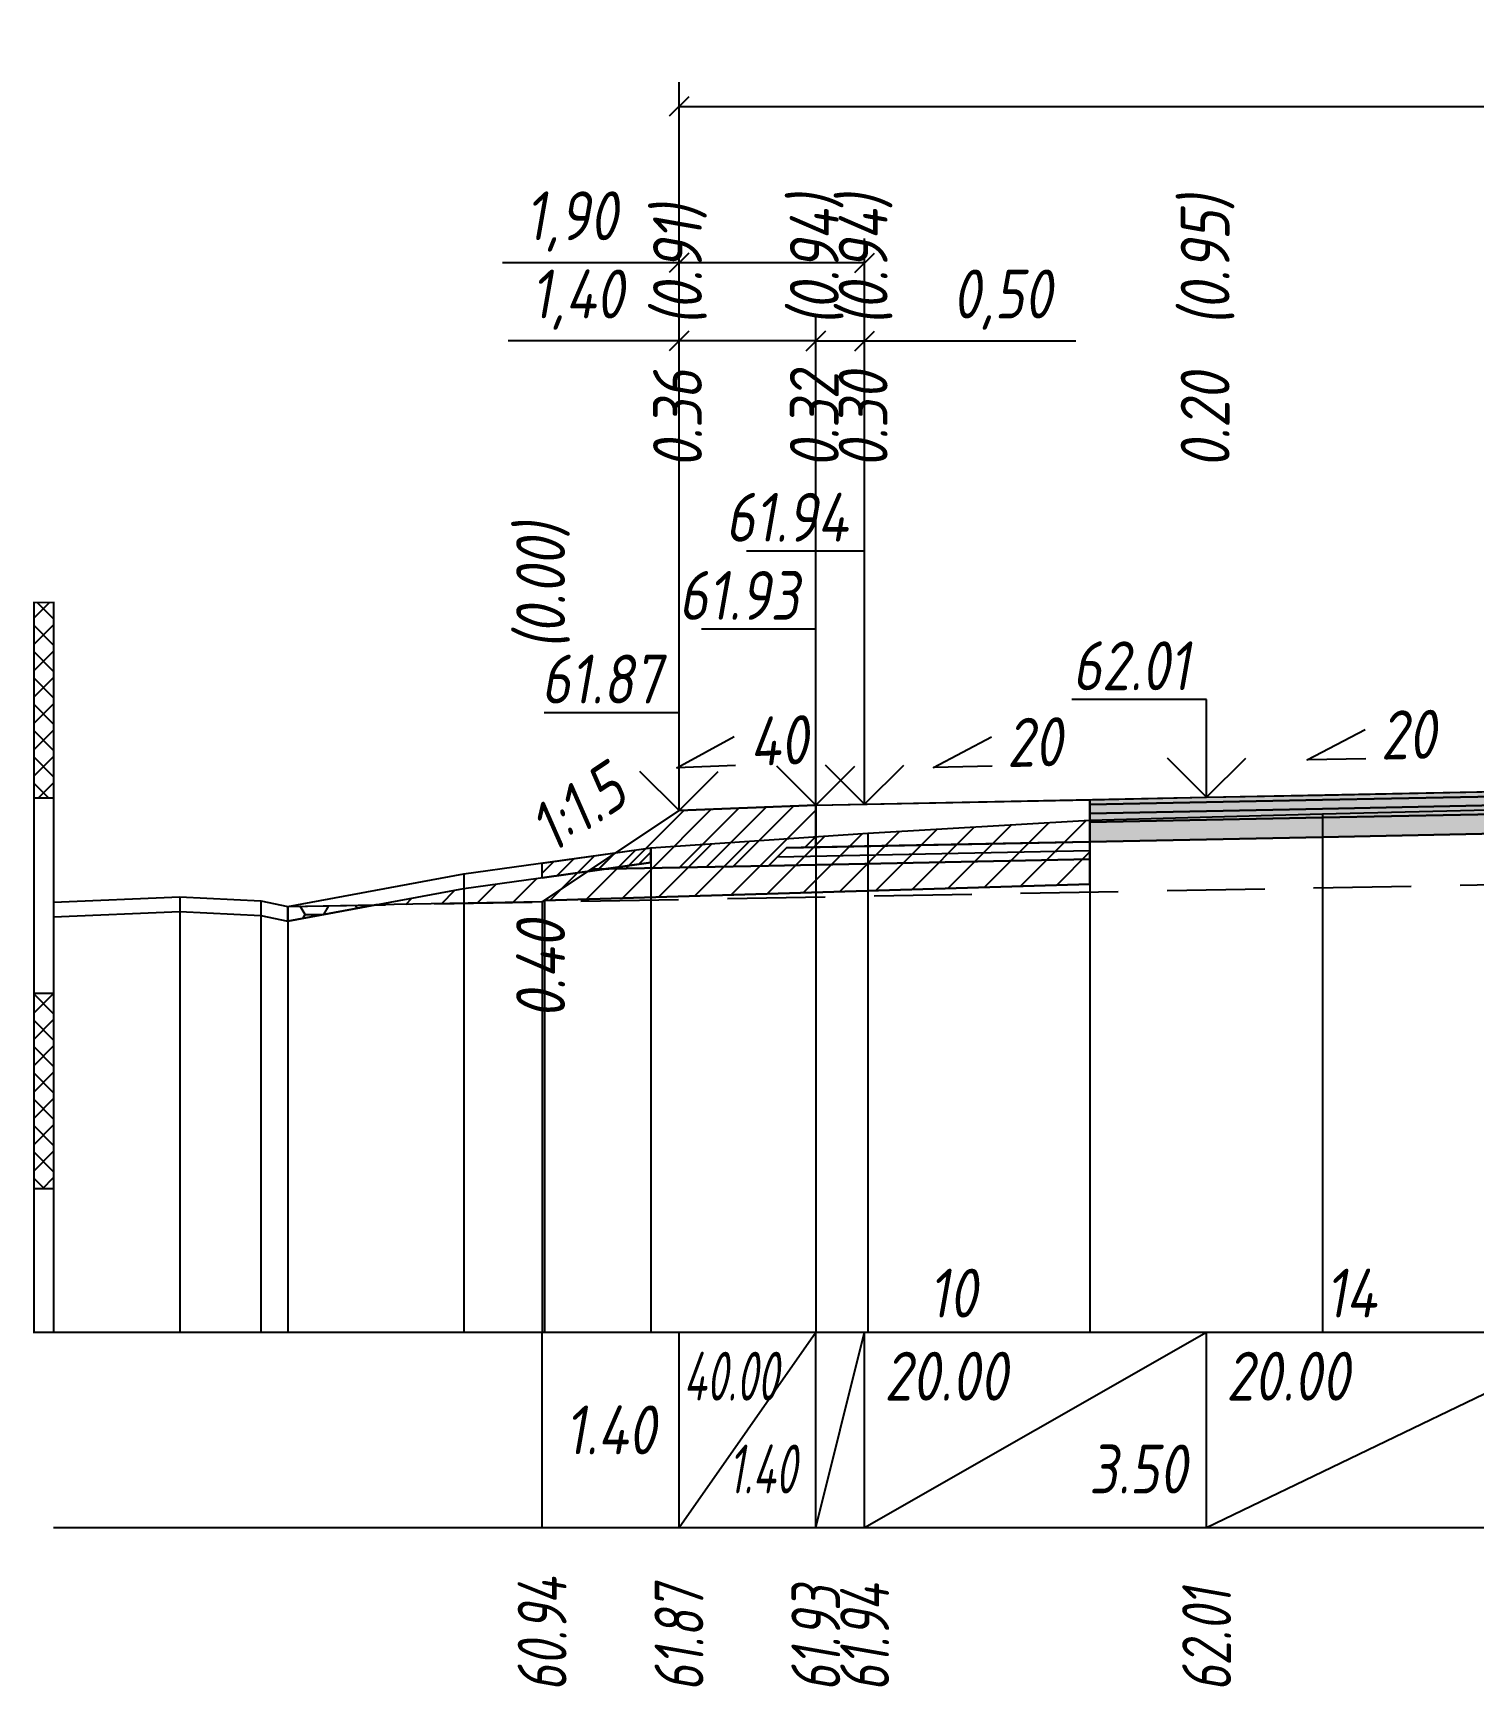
# Model space of a CAD drawing. Extents: x -717 to 1451, y -133302 to 233.
# Drawn here: x 78.9 to 152.7, y -49098.2 to -49013.5 of the extents above; entities that cross this region are included whole.
import ezdxf
from ezdxf.enums import TextEntityAlignment as Align

# ---------------------------------------------------------------- set-up
doc = ezdxf.new("R2010")
doc.units = 0
doc.linetypes.add('штриховая', pattern=[0.75, 0.5, -0.25])
for name, color, linetype in [('Интерполированный поперечник', 2, 'Continuous'), ('Код_514', 1, 'Continuous'), ('Контур_0', 7, 'Continuous'), ('Контур_2521', 7, 'Continuous'), ('Контур_2564', 7, 'Continuous'), ('Контур_2660', 7, 'Continuous'), ('Контур_2665', 7, 'Continuous'), ('Контур_400', 7, 'Continuous'), ('Контур_508', 7, 'Continuous'), ('Контур_512', 7, 'Continuous'), ('Контур_513', 7, 'Continuous'), ('Контур_818', 7, 'Continuous'), ('Красный поперечник', 1, 'Continuous'), ('Линейка абсолютных высот', 7, 'Continuous'), ('Объём_2501', 7, 'Continuous'), ('Объём_2564', 7, 'Continuous'), ('Объём_2650', 7, 'Continuous'), ('Объём_2660', 7, 'Continuous'), ('Объём_2661', 7, 'Continuous'), ('Объём_2665', 7, 'Continuous'), ('Объём_2666', 7, 'Continuous'), ('Объём_2667', 7, 'Continuous'), ('Объём_2668', 7, 'Continuous'), ('Объём_2669', 7, 'Continuous'), ('Объём_2675', 7, 'Continuous'), ('Объём_2753', 7, 'Continuous'), ('Откосы', 7, 'Continuous'), ('Отметки покрытия', 7, 'Continuous'), ('Рабочие отметки', 7, 'Continuous'), ('Рабочие отметки доп.', 7, 'Continuous'), ('Слои выравнивания', 7, 'Continuous'), ('Таблица', 7, 'Continuous'), ('Уклоны проезжей части', 7, 'Continuous'), ('Черный поперечник', 3, 'Continuous')]:
    doc.layers.add(name, color=color, linetype=linetype)
for name, color, linetype, true_color in [('Контур_2540', 2, 'Continuous', 0xffff00), ('Контур_2560', 2, 'Continuous', 0xffff00), ('Контур_2561', 7, 'Continuous', 0xff8040), ('Контур_2562', 3, 'Continuous', 0x00ff00), ('Контур_2563', 7, 'Continuous', 0xff8000), ('Контур_2570', 7, 'Continuous', 0x80ff00), ('Контур_2725', 7, 'Continuous', 0x323232), ('Контур_2736', 4, 'Continuous', 0x00ffff), ('Контур_2737', 4, 'Continuous', 0x00ffff), ('Контур_2738', 4, 'Continuous', 0x00ffff), ('Контур_2739', 4, 'Continuous', 0x00ffff), ('Контур_2741', 4, 'Continuous', 0x00ffff), ('Контур_2742', 4, 'Continuous', 0x00ffff), ('Контур_2743', 4, 'Continuous', 0x00ffff), ('Контур_2744', 7, 'Continuous', 0xa4ffff), ('Контур_2745', 7, 'Continuous', 0xa4ffff), ('Контур_2747', 4, 'Continuous', 0x00ffff), ('Контур_2748', 4, 'Continuous', 0x00ffff), ('Контур_2749', 4, 'Continuous', 0x00ffff), ('Контур_2750', 4, 'Continuous', 0x00ffff), ('Контур_2751', 4, 'Continuous', 0x00ffff), ('Контур_2752', 4, 'Continuous', 0x00ffff), ('Контур_2760', 7, 'Continuous', 0x323232), ('Контур_2761', 7, 'Continuous', 0x323232), ('Контур_2762', 7, 'Continuous', 0x323232), ('Контур_2763', 7, 'Continuous', 0x323232), ('Контур_402', 7, 'Continuous', 0xff6464), ('Контур_703', 4, 'Continuous', 0x00ffff), ('Контур_705', 4, 'Continuous', 0x00ffff), ('Контур_707', 4, 'Continuous', 0x00ffff), ('Контур_720', 131, 'Continuous', 0xaaffff), ('Объём_2500', 7, 'Continuous', 0xc0c0c0), ('Объём_2520', 7, 'Continuous', 0x80ffff), ('Объём_2540', 2, 'Continuous', 0xffff00), ('Объём_2560', 2, 'Continuous', 0xffff00), ('Объём_2561', 7, 'Continuous', 0xff8040), ('Объём_2562', 3, 'Continuous', 0x00ff00), ('Объём_2563', 7, 'Continuous', 0xff8000), ('Объём_2570', 7, 'Continuous', 0x80ff00), ('Объём_2600', 7, 'Continuous', 0x808000), ('Объём_2746', 2, 'Continuous', 0xffff00)]:
    doc.layers.add(name, color=color, linetype=linetype, true_color=true_color)
doc.styles.get("Standard").update_dxf_attribs({"font": 'txt', "height": 2.5})
doc.styles.add('М', font='romand.shx', dxfattribs={"width": 0.8, "oblique": 10, "height": 2.5})
doc.dimstyles.new('ISO-25', dxfattribs={"dimtxt": 2.5, "dimasz": 2.5, "dimexe": 1.25, "dimexo": 0.625, "dimtad": 1, "dimtxsty": 'Standard', "dimcen": 2.5, "dimadec": 0, "dimazin": 0, "dimtfac": 1, "dimtmove": 0, "dimatfit": 3, "dimfxl": 1, "dimarcsym": 0})
pattern_1 = [(45.0000013, (0, 0), (-0.67351924, 0.673519211), []), (135.0000003, (0, 0), (-0.673519222, -0.67351923), [])]

# ---------------------------------------------------------------- blocks, each defined once
blk = doc.blocks.new('_Oblique')
at = {"color": 0, "linetype": 'ByBlock', "lineweight": -2}
blk.add_line((-0.5, -0.5), (0.5, 0.5), dxfattribs=at)
blk = doc.blocks.new('*D1163')
at = {"color": 0, "lineweight": -2, "transparency": 16777216}
for p, q in [((112.005, -49052.749), (112.005, -49028.029)), ((119.005, -49052.469), (119.005, -49028.029)), ((112.005, -49029.279), (103.268, -49029.279)), ((119.005, -49029.279), (112.005, -49029.279))]:
    blk.add_line(p, q, dxfattribs=at)
at = {"layer": 'Defpoints', "color": 0, "transparency": 16777216}
for p in [(119.005, -49029.279), (112.005, -49053.374), (119.005, -49053.094)]:
    blk.add_point(p, dxfattribs=at)
at = {"color": 0, "lineweight": -2, "transparency": 16777216, "rotation": 180}
blk.add_blockref('_Oblique', (112.005, -49029.279), dxfattribs=at)
at = {"color": 0, "lineweight": -2, "transparency": 16777216}
blk.add_blockref('_Oblique', (119.005, -49029.279), dxfattribs=at)
at = {"color": 0, "transparency": 16777216, "insert": (106.808, -49027.166), "char_height": 2.5, "width": 8.75, "attachment_point": 5, "style": 'М'}
blk.add_mtext('1,40', dxfattribs=at)
blk = doc.blocks.new('*D1165')
at = {"color": 0, "lineweight": -2, "transparency": 16777216}
for p, q in [((119.005, -49052.469), (119.005, -49028.029)), ((121.505, -49052.419), (121.505, -49028.029)), ((119.005, -49029.279), (121.505, -49029.279)), ((121.505, -49029.279), (132.314, -49029.279))]:
    blk.add_line(p, q, dxfattribs=at)
at = {"layer": 'Defpoints', "color": 0, "transparency": 16777216}
for p in [(121.505, -49029.279), (119.005, -49053.094), (121.505, -49053.044)]:
    blk.add_point(p, dxfattribs=at)
at = {"color": 0, "lineweight": -2, "transparency": 16777216, "rotation": 180}
blk.add_blockref('_Oblique', (119.005, -49029.279), dxfattribs=at)
at = {"color": 0, "lineweight": -2, "transparency": 16777216}
blk.add_blockref('_Oblique', (121.505, -49029.279), dxfattribs=at)
at = {"color": 0, "transparency": 16777216, "insert": (128.553, -49027.166), "char_height": 2.5, "width": 9.16667, "attachment_point": 5, "style": 'М'}
blk.add_mtext('0,50', dxfattribs=at)
blk = doc.blocks.new('*D1168')
at = {"color": 0, "lineweight": -2, "transparency": 16777216}
for p, q in [((112.005, -49052.749), (112.005, -49024.029)), ((121.505, -49052.419), (121.505, -49024.029)), ((112.005, -49025.279), (102.965, -49025.279)), ((121.505, -49025.279), (112.005, -49025.279))]:
    blk.add_line(p, q, dxfattribs=at)
at = {"layer": 'Defpoints', "color": 0, "transparency": 16777216}
for p in [(121.505, -49025.279), (112.005, -49053.374), (121.505, -49053.044)]:
    blk.add_point(p, dxfattribs=at)
at = {"color": 0, "lineweight": -2, "transparency": 16777216, "rotation": 180}
blk.add_blockref('_Oblique', (112.005, -49025.279), dxfattribs=at)
at = {"color": 0, "lineweight": -2, "transparency": 16777216}
blk.add_blockref('_Oblique', (121.505, -49025.279), dxfattribs=at)
at = {"color": 0, "transparency": 16777216, "insert": (106.505, -49023.166), "char_height": 2.5, "width": 8.75, "attachment_point": 5, "style": 'М'}
blk.add_mtext('1,90', dxfattribs=at)
blk = doc.blocks.new('*D1169')
at = {"color": 0, "lineweight": -2, "transparency": 16777216}
for p, q in [((112.005, -49052.749), (112.005, -49016.029)), ((207.505, -49052.749), (207.505, -49016.029)), ((112.005, -49017.279), (207.505, -49017.279))]:
    blk.add_line(p, q, dxfattribs=at)
at = {"layer": 'Defpoints', "color": 0, "transparency": 16777216}
for p in [(207.505, -49017.279), (112.005, -49053.374), (207.505, -49053.374)]:
    blk.add_point(p, dxfattribs=at)
at = {"color": 0, "lineweight": -2, "transparency": 16777216, "rotation": 180}
blk.add_blockref('_Oblique', (112.005, -49017.279), dxfattribs=at)
at = {"color": 0, "lineweight": -2, "transparency": 16777216}
blk.add_blockref('_Oblique', (207.505, -49017.279), dxfattribs=at)
at = {"color": 0, "transparency": 16777216, "insert": (159.755, -49015.166), "char_height": 2.5, "width": 10.41667, "attachment_point": 5, "style": 'М'}
blk.add_mtext('19,10', dxfattribs=at)

msp = doc.modelspace()

# ---------------------------------------------------------------- hatches: boundary and pattern name
at = {"layer": 'Линейка абсолютных высот'}
h = msp.add_hatch(dxfattribs=at)
h.set_pattern_fill('ANSI37', scale=0.3, style=0)
h.set_pattern_definition(pattern_1)
h.paths.add_polyline_path([(80, -49052.661), (80, -49042.661), (79, -49042.661), (79, -49052.661)])
h = msp.add_hatch(dxfattribs=at)
h.set_pattern_fill('ANSI37', scale=0.3, style=0)
h.set_pattern_definition(pattern_1)
h.paths.add_polyline_path([(80, -49072.661), (80, -49062.661), (79, -49062.661), (79, -49072.661)])
at = {"layer": 'Объём_2563'}
h = msp.add_hatch(dxfattribs=at)
h.set_pattern_fill('ANSI31', color=256, scale=0.3)
h.paths.add_polyline_path([(112.005, -49053.311), (119.005, -49053.031), (119.005, -49055.181), (117.505, -49055.211), (116.586, -49056.13), (107.505, -49056.311)])
at = {"layer": 'Объём_2570'}
h = msp.add_hatch(dxfattribs=at)
h.set_pattern_fill('ANSI31', color=256, scale=0.2)
h.paths.add_polyline_path([(105, -49056.746), (105, -49055.996), (110.569, -49055.223), (110.569, -49055.973)])
at = {"layer": 'Объём_2600'}
h = msp.add_hatch(dxfattribs=at)
h.set_pattern_fill('ANSI31', color=6, scale=0.4)
h.paths.add_polyline_path([(121.666, -49054.465), (133.036, -49053.794), (133.036, -49057.068), (105.113, -49057.906), (105, -49057.981), (96.485, -49058.136), (100.996, -49057.302), (110.569, -49055.973), (110.569, -49055.223)])
h = msp.add_hatch(dxfattribs=at)
h.set_pattern_fill('HONEY', color=5, scale=0.3)
h.paths.add_polyline_path([(91.988, -49058.969), (91.988, -49058.219), (96.485, -49058.136)])
at = {"layer": 'Слои выравнивания'}
for color, points in [(2, [(133.036, -49052.751), (139.005, -49052.631), (144.931, -49052.513), (155.527, -49052.301), (159.755, -49052.216), (159.755, -49052.466), (155.527, -49052.551), (144.931, -49052.763), (139.005, -49052.881), (133.036, -49053.001)]), (3, [(133.036, -49053.001), (139.005, -49052.881), (144.931, -49052.763), (155.527, -49052.551), (159.755, -49052.466), (159.755, -49052.916), (155.527, -49053.001), (144.931, -49053.213), (139.005, -49053.331), (133.036, -49053.451)]), (4, [(133.036, -49053.451), (139.005, -49053.331), (144.931, -49053.213), (155.527, -49053.001), (159.755, -49052.916), (159.755, -49053.366), (155.527, -49053.451), (144.931, -49053.663), (139.005, -49053.781), (133.036, -49053.901)]), (5, [(133.036, -49053.901), (139.005, -49053.781), (144.931, -49053.663), (155.527, -49053.451), (159.755, -49053.366), (159.755, -49054.366), (155.527, -49054.451), (144.931, -49054.663), (139.005, -49054.781), (133.036, -49054.901)])]:
    msp.add_hatch(color=color, dxfattribs=at).paths.add_polyline_path(points)

# ---------------------------------------------------------------- linework, layer by layer
at = {"layer": 'Интерполированный поперечник', "linetype": 'штриховая', "ltscale": 10, "flags": 128}
msp.add_lwpolyline([(91.988, -49058.219), (209.15, -49056.08)], dxfattribs=at)
at = {"layer": 'Код_514'}
for p, q in [((105, -49090), (105, -49080)), ((112.005, -49090), (112.005, -49080)), ((112.005, -49090), (119.005, -49080)), ((119.005, -49090), (119.005, -49080)), ((119.005, -49090), (121.505, -49080)), ((121.505, -49090), (121.505, -49080)), ((121.505, -49090), (139.005, -49080)), ((139.005, -49090), (139.005, -49080)), ((139.005, -49090), (159.755, -49080))]:
    msp.add_line(p, q, dxfattribs=at)
at = {"layer": 'Контур_0', "flags": 128}
for points in [[(112.005, -49053.311), (105, -49057.981), (105, -49057.981), (105, -49057.981), (105, -49057.981), (105, -49057.981), (105, -49057.981), (105, -49057.981), (105, -49057.981), (105, -49057.981), (105, -49057.981), (105, -49057.981), (105, -49057.981), (105, -49057.981), (105, -49057.981), (105, -49057.981)], [(112.005, -49053.311), (105, -49057.981), (105, -49057.981), (105, -49057.981), (105, -49057.981), (105, -49057.981), (105, -49057.981), (105, -49057.981), (105, -49057.981), (105, -49057.981), (105, -49057.981), (105, -49057.981), (105, -49057.981), (105, -49057.981), (105, -49057.981), (105, -49057.981), (105, -49057.981), (105, -49057.981), (105, -49057.981), (105, -49057.981), (105, -49057.981), (105, -49057.981), (105, -49057.981), (105, -49057.981), (105, -49057.981), (105, -49057.981), (105, -49057.981), (105, -49057.981), (105, -49057.981), (105, -49057.981)], [(121.505, -49055.131), (119.005, -49055.181), (119.005, -49053.031), (133.036, -49052.751), (133.036, -49054.901), (121.505, -49055.131), (121.505, -49055.131)], [(117.505, -49055.211), (133.036, -49054.901), (133.036, -49055.801), (116.586, -49056.13), (117.505, -49055.211), (117.505, -49055.211)], [(107.505, -49056.311), (116.586, -49056.13), (117.505, -49055.211), (119.005, -49055.181)]]:
    msp.add_lwpolyline(points, dxfattribs=at)
at = {"layer": 'Контур_2521', "color": 250, "flags": 128}
msp.add_lwpolyline([(117.046, -49055.67), (133.036, -49055.351)], dxfattribs=at)
at = {"layer": 'Контур_2540', "flags": 128}
msp.add_lwpolyline([(116.586, -49056.13), (133.036, -49055.801), (133.036, -49057.068), (105.113, -49057.906), (107.505, -49056.311), (116.586, -49056.13), (116.586, -49056.13)], dxfattribs=at)
at = {"layer": 'Контур_2560', "flags": 128}
msp.add_lwpolyline([(112.005, -49053.311), (112.005, -49053.311), (112.005, -49053.311), (119.005, -49053.031)], dxfattribs=at)
at = {"layer": 'Контур_2561', "flags": 128}
msp.add_lwpolyline([(119.005, -49053.031), (119.005, -49053.031), (112.005, -49053.311), (112.005, -49053.311), (119.005, -49053.031)], dxfattribs=at)
at = {"layer": 'Контур_2562', "flags": 128}
msp.add_lwpolyline([(112.005, -49053.311), (112.005, -49053.311), (112.005, -49053.311), (112.005, -49053.311), (112.005, -49053.311)], dxfattribs=at)
at = {"layer": 'Контур_2563', "flags": 128}
msp.add_lwpolyline([(112.005, -49053.311), (119.005, -49053.031), (119.005, -49055.181), (117.505, -49055.211), (116.586, -49056.13), (107.505, -49056.311), (112.005, -49053.311), (112.005, -49053.311)], dxfattribs=at)
at = {"layer": 'Контур_2564', "flags": 128}
msp.add_lwpolyline([(112.005, -49053.311), (119.005, -49053.031)], dxfattribs=at)
at = {"layer": 'Контур_2570', "flags": 128}
msp.add_lwpolyline([(80, -49058.753), (86.466, -49058.468), (90.603, -49058.686), (91.988, -49058.969), (91.988, -49058.969), (100.996, -49057.302), (110.569, -49055.973), (110.569, -49055.223), (121.666, -49054.465), (133.036, -49053.794), (144.931, -49053.474), (155.527, -49053.218), (159.755, -49053.272), (166.537, -49053.36), (178.55, -49053.57), (190.906, -49054.468), (202.044, -49055.324), (202.044, -49056.074), (208.725, -49056.786), (209.15, -49056.83), (209.15, -49056.83), (248.909, -49054.319), (250.24, -49054.239), (252.12, -49054.222)], dxfattribs=at)
at = {"layer": 'Контур_2660', "flags": 128}
msp.add_lwpolyline([(105.113, -49057.906), (133.036, -49057.068)], dxfattribs=at)
at = {"layer": 'Контур_2665', "flags": 128}
msp.add_lwpolyline([(112.005, -49053.311), (112.005, -49053.311)], dxfattribs=at)
at = {"layer": 'Контур_2725', "flags": 128}
msp.add_lwpolyline([(133.036, -49054.901), (139.005, -49054.781), (144.931, -49054.663), (155.527, -49054.451), (159.755, -49054.366), (166.537, -49054.502), (178.55, -49054.742)], dxfattribs=at)
at = {"layer": 'Контур_2736', "flags": 128}
msp.add_lwpolyline([(112.005, -49053.311), (105, -49057.981)], dxfattribs=at)
at = {"layer": 'Контур_2737', "flags": 128}
msp.add_lwpolyline([(105, -49057.981), (105, -49057.981)], dxfattribs=at)
at = {"layer": 'Контур_2738', "flags": 128}
msp.add_lwpolyline([(105, -49057.981), (105, -49057.981)], dxfattribs=at)
at = {"layer": 'Контур_2739', "flags": 128}
msp.add_lwpolyline([(105, -49057.981), (105, -49057.981)], dxfattribs=at)
at = {"layer": 'Контур_2741', "flags": 128}
msp.add_lwpolyline([(105, -49057.981), (105, -49057.981)], dxfattribs=at)
at = {"layer": 'Контур_2742', "flags": 128}
msp.add_lwpolyline([(105, -49057.981), (105, -49057.981)], dxfattribs=at)
at = {"layer": 'Контур_2743', "flags": 128}
msp.add_lwpolyline([(105, -49057.981), (105, -49057.981)], dxfattribs=at)
at = {"layer": 'Контур_2744', "flags": 128}
msp.add_lwpolyline([(105, -49057.981), (105, -49057.981)], dxfattribs=at)
msp.add_lwpolyline([(105, -49057.981), (105, -49057.981)], dxfattribs=at)
msp.add_lwpolyline([(105, -49057.981), (105, -49057.981)], dxfattribs=at)
msp.add_lwpolyline([(105, -49057.981), (105, -49057.981)], dxfattribs=at)
msp.add_lwpolyline([(105, -49057.981), (105, -49057.981)], dxfattribs=at)
msp.add_lwpolyline([(105, -49057.981), (105, -49057.981)], dxfattribs=at)
at = {"layer": 'Контур_2745', "flags": 128}
msp.add_lwpolyline([(105, -49057.981), (105, -49057.981)], dxfattribs=at)
msp.add_lwpolyline([(105, -49057.981), (105, -49057.981)], dxfattribs=at)
msp.add_lwpolyline([(105, -49057.981), (105, -49057.981)], dxfattribs=at)
msp.add_lwpolyline([(105, -49057.981), (105, -49057.981)], dxfattribs=at)
msp.add_lwpolyline([(105, -49057.981), (105, -49057.981)], dxfattribs=at)
msp.add_lwpolyline([(105, -49057.981), (105, -49057.981)], dxfattribs=at)
at = {"layer": 'Контур_2747', "flags": 128}
msp.add_lwpolyline([(105, -49057.981), (105, -49057.981)], dxfattribs=at)
at = {"layer": 'Контур_2748', "flags": 128}
msp.add_lwpolyline([(105, -49057.981), (105, -49057.981)], dxfattribs=at)
at = {"layer": 'Контур_2749', "flags": 128}
msp.add_lwpolyline([(105, -49057.981), (105, -49057.981)], dxfattribs=at)
at = {"layer": 'Контур_2750', "flags": 128}
msp.add_lwpolyline([(105, -49057.981), (105, -49057.981)], dxfattribs=at)
at = {"layer": 'Контур_2751', "flags": 128}
msp.add_lwpolyline([(105, -49057.981), (105, -49057.981)], dxfattribs=at)
at = {"layer": 'Контур_2752', "flags": 128}
msp.add_lwpolyline([(105, -49057.981), (105, -49057.981)], dxfattribs=at)
at = {"layer": 'Контур_2760', "flags": 128}
msp.add_lwpolyline([(133.036, -49052.751), (139.005, -49052.631), (144.931, -49052.513), (155.527, -49052.301), (159.755, -49052.216), (166.537, -49052.352), (178.55, -49052.592)], dxfattribs=at)
at = {"layer": 'Контур_2761', "flags": 128}
msp.add_lwpolyline([(133.036, -49053.001), (139.005, -49052.881), (144.931, -49052.763), (155.527, -49052.551), (159.755, -49052.466), (166.537, -49052.602), (178.55, -49052.842)], dxfattribs=at)
at = {"layer": 'Контур_2762', "flags": 128}
msp.add_lwpolyline([(133.036, -49053.451), (139.005, -49053.331), (144.931, -49053.213), (155.527, -49053.001), (159.755, -49052.916), (166.537, -49053.052), (178.55, -49053.292)], dxfattribs=at)
at = {"layer": 'Контур_2763', "flags": 128}
msp.add_lwpolyline([(133.036, -49053.901), (139.005, -49053.781), (144.931, -49053.663), (155.527, -49053.451), (159.755, -49053.366), (166.537, -49053.502), (178.55, -49053.742)], dxfattribs=at)
at = {"layer": 'Контур_400', "flags": 128}
msp.add_lwpolyline([(119.005, -49053.031), (121.505, -49052.981), (121.505, -49052.981), (121.505, -49052.981), (121.505, -49052.981), (121.505, -49052.981), (121.505, -49052.981), (139.005, -49052.631), (159.755, -49052.216)], dxfattribs=at)
at = {"layer": 'Контур_402', "flags": 128}
msp.add_lwpolyline([(105.113, -49057.906), (133.036, -49057.068), (133.036, -49054.901), (159.755, -49054.366), (178.55, -49054.742), (178.55, -49056.83), (214.396, -49057.906)], dxfattribs=at)
at = {"layer": 'Контур_508', "flags": 128}
msp.add_lwpolyline([(105, -49057.981), (105.113, -49057.906), (133.036, -49057.068), (133.036, -49054.901), (159.755, -49054.366), (178.55, -49054.742), (178.55, -49056.83), (214.396, -49057.906), (217.538, -49060), (219.538, -49060), (227.12, -49054.945)], dxfattribs=at)
at = {"layer": 'Контур_512', "flags": 128}
msp.add_lwpolyline([(105, -49057.981), (105.113, -49057.906), (133.036, -49057.068)], dxfattribs=at)
at = {"layer": 'Контур_513', "flags": 128}
msp.add_lwpolyline([(105, -49057.981), (105.113, -49057.906), (133.036, -49057.068), (133.036, -49054.901), (159.755, -49054.366), (178.55, -49054.742), (178.55, -49056.83), (214.396, -49057.906), (217.538, -49060), (219.538, -49060), (227.12, -49054.945)], dxfattribs=at)
at = {"layer": 'Контур_703', "flags": 128}
for points in [[(112.005, -49053.311), (105, -49057.981)], [(105, -49057.981), (105, -49057.981)]]:
    msp.add_lwpolyline(points, dxfattribs=at)
at = {"layer": 'Контур_705', "flags": 128}
msp.add_lwpolyline([(105, -49057.981), (105, -49057.981)], dxfattribs=at)
at = {"layer": 'Контур_707', "flags": 128}
msp.add_lwpolyline([(105, -49057.981), (105, -49057.981)], dxfattribs=at)
at = {"layer": 'Контур_720', "flags": 128}
msp.add_lwpolyline([(105, -49057.981), (105, -49057.981)], dxfattribs=at)
at = {"layer": 'Контур_818', "flags": 128}
msp.add_lwpolyline([(105, -49056.746), (110.569, -49055.973), (110.569, -49055.223), (121.666, -49054.465), (133.036, -49053.794), (144.931, -49053.474), (155.527, -49053.218), (159.755, -49053.272), (166.537, -49053.36), (178.55, -49053.57), (190.906, -49054.468), (202.044, -49055.324), (202.044, -49056.074), (208.725, -49056.786), (209.15, -49056.83), (209.15, -49056.83), (227.12, -49055.695)], dxfattribs=at)
at = {"layer": 'Красный поперечник'}
for p, q in [((139.005, -49052.631), (159.755, -49052.216)), ((105, -49057.981), (112.005, -49053.311)), ((112.005, -49053.311), (119.005, -49053.031)), ((119.005, -49053.031), (121.505, -49052.981)), ((121.505, -49052.981), (139.005, -49052.631)), ((133.036, -49057.068), (133.036, -49080)), ((105, -49057.981), (105, -49080)), ((105.113, -49057.906), (105.113, -49080))]:
    msp.add_line(p, q, dxfattribs=at)
at = {"layer": 'Линейка абсолютных высот', "color": 7, "const_width": 0.1, "flags": 128}
for points in [[(80, -49052.661), (80, -49042.661), (79, -49042.661), (79, -49052.661), (80, -49052.661)], [(80, -49062.661), (80, -49052.661), (79, -49052.661), (79, -49062.661), (80, -49062.661)], [(80, -49072.661), (80, -49062.661), (79, -49062.661), (79, -49072.661), (80, -49072.661)], [(80, -49080), (80, -49072.661), (79, -49072.661), (79, -49080), (80, -49080)]]:
    msp.add_lwpolyline(points, dxfattribs=at)
at = {"layer": 'Объём_2500', "flags": 128}
msp.add_lwpolyline([(121.505, -49055.131), (119.005, -49055.181), (119.005, -49053.031), (133.036, -49052.751), (133.036, -49054.901), (121.505, -49055.131), (121.505, -49055.131)], dxfattribs=at)
at = {"layer": 'Объём_2501', "flags": 128}
msp.add_lwpolyline([(119.005, -49053.031), (121.505, -49052.981), (121.505, -49052.981), (121.505, -49052.981), (121.505, -49052.981), (121.505, -49052.981), (121.505, -49052.981), (139.005, -49052.631), (159.755, -49052.216)], dxfattribs=at)
at = {"layer": 'Объём_2520', "color": 250, "flags": 128}
msp.add_lwpolyline([(117.505, -49055.211), (133.036, -49054.901), (133.036, -49055.801), (116.586, -49056.13), (117.505, -49055.211), (117.505, -49055.211)], dxfattribs=at)
at = {"layer": 'Объём_2540', "flags": 128}
msp.add_lwpolyline([(116.586, -49056.13), (133.036, -49055.801), (133.036, -49057.068), (105.113, -49057.906), (107.505, -49056.311), (116.586, -49056.13), (116.586, -49056.13)], dxfattribs=at)
at = {"layer": 'Объём_2560', "flags": 128}
msp.add_lwpolyline([(112.005, -49053.311), (112.005, -49053.311), (112.005, -49053.311), (119.005, -49053.031)], dxfattribs=at)
at = {"layer": 'Объём_2561', "flags": 128}
msp.add_lwpolyline([(119.005, -49053.031), (119.005, -49053.031), (112.005, -49053.311), (112.005, -49053.311), (119.005, -49053.031)], dxfattribs=at)
at = {"layer": 'Объём_2562', "flags": 128}
msp.add_lwpolyline([(112.005, -49053.311), (112.005, -49053.311), (112.005, -49053.311), (112.005, -49053.311), (112.005, -49053.311)], dxfattribs=at)
at = {"layer": 'Объём_2563', "color": 250, "flags": 128}
msp.add_lwpolyline([(112.005, -49053.311), (119.005, -49053.031), (119.005, -49055.181), (117.505, -49055.211), (116.586, -49056.13), (107.505, -49056.311), (112.005, -49053.311), (112.005, -49053.311)], dxfattribs=at)
at = {"layer": 'Объём_2564', "flags": 128}
msp.add_lwpolyline([(112.005, -49053.311), (119.005, -49053.031)], dxfattribs=at)
at = {"layer": 'Объём_2570', "flags": 128}
msp.add_lwpolyline([(105, -49056.746), (105, -49055.996), (110.569, -49055.223), (110.569, -49055.973), (105, -49056.746), (105, -49056.746)], dxfattribs=at)
at = {"layer": 'Объём_2600', "color": 5, "flags": 128}
msp.add_lwpolyline([(91.988, -49058.969), (91.988, -49058.219), (96.485, -49058.136), (91.988, -49058.969), (91.988, -49058.969)], dxfattribs=at)
at = {"layer": 'Объём_2650', "color": 6, "flags": 128}
msp.add_lwpolyline([(121.666, -49054.465), (133.036, -49053.794), (133.036, -49057.068), (105.113, -49057.906), (105, -49057.981), (96.485, -49058.136), (100.996, -49057.302), (110.569, -49055.973), (110.569, -49055.223), (121.666, -49054.465), (121.666, -49054.465)], dxfattribs=at)
at = {"layer": 'Объём_2660', "flags": 128}
msp.add_lwpolyline([(105.113, -49057.906), (133.036, -49057.068)], dxfattribs=at)
at = {"layer": 'Объём_2661', "flags": 128}
msp.add_lwpolyline([(112.005, -49053.311), (105, -49057.981)], dxfattribs=at)
at = {"layer": 'Объём_2665', "flags": 128}
msp.add_lwpolyline([(112.005, -49053.311), (112.005, -49053.311)], dxfattribs=at)
at = {"layer": 'Объём_2666', "flags": 128}
msp.add_lwpolyline([(112.005, -49053.311), (105, -49057.981)], dxfattribs=at)
at = {"layer": 'Объём_2667', "flags": 128}
msp.add_lwpolyline([(105, -49057.981), (105, -49057.981)], dxfattribs=at)
msp.add_lwpolyline([(105, -49057.981), (105, -49057.981)], dxfattribs=at)
at = {"layer": 'Объём_2668', "flags": 128}
msp.add_lwpolyline([(105, -49057.981), (105, -49057.981)], dxfattribs=at)
msp.add_lwpolyline([(105, -49057.981), (105, -49057.981)], dxfattribs=at)
at = {"layer": 'Объём_2669', "flags": 128}
msp.add_lwpolyline([(105, -49057.981), (105, -49057.981)], dxfattribs=at)
msp.add_lwpolyline([(105, -49057.981), (105, -49057.981)], dxfattribs=at)
at = {"layer": 'Объём_2675', "flags": 128}
msp.add_lwpolyline([(105, -49057.981), (105, -49057.981)], dxfattribs=at)
msp.add_lwpolyline([(105, -49057.981), (105, -49057.981)], dxfattribs=at)
msp.add_lwpolyline([(105, -49057.981), (105, -49057.981)], dxfattribs=at)
msp.add_lwpolyline([(105, -49057.981), (105, -49057.981)], dxfattribs=at)
msp.add_lwpolyline([(105, -49057.981), (105, -49057.981)], dxfattribs=at)
msp.add_lwpolyline([(105, -49057.981), (105, -49057.981)], dxfattribs=at)
msp.add_lwpolyline([(105, -49057.981), (105, -49057.981)], dxfattribs=at)
msp.add_lwpolyline([(105, -49057.981), (105, -49057.981)], dxfattribs=at)
msp.add_lwpolyline([(105, -49057.981), (105, -49057.981)], dxfattribs=at)
msp.add_lwpolyline([(105, -49057.981), (105, -49057.981)], dxfattribs=at)
msp.add_lwpolyline([(105, -49057.981), (105, -49057.981)], dxfattribs=at)
msp.add_lwpolyline([(105, -49057.981), (105, -49057.981)], dxfattribs=at)
at = {"layer": 'Объём_2746', "flags": 128}
msp.add_lwpolyline([(110.569, -49055.973), (110.569, -49055.223), (121.666, -49054.465), (133.036, -49053.794), (133.036, -49057.068), (105.113, -49057.906), (107.34, -49056.421), (110.569, -49055.973), (110.569, -49055.973)], dxfattribs=at)
at = {"layer": 'Объём_2753', "flags": 128}
msp.add_lwpolyline([(133.036, -49052.751), (133.036, -49052.751)], dxfattribs=at)
at = {"layer": 'Откосы', "color": 1, "flags": 128}
for points in [[(147.154, -49050.657), (144.154, -49050.717), (147.124, -49049.157)], [(114.887, -49051.011), (111.89, -49051.13), (114.827, -49049.512)], [(128.029, -49051.04), (125.029, -49051.1), (127.999, -49049.54)]]:
    msp.add_lwpolyline(points, dxfattribs=at)
at = {"layer": 'Отметки покрытия', "color": 1}
for p, q in [((121.505, -49040.031), (115.455, -49040.031)), ((121.505, -49052.981), (121.505, -49040.031)), ((119.005, -49044.031), (113.155, -49044.031)), ((119.005, -49053.031), (119.005, -49044.031)), ((112.005, -49048.311), (105.105, -49048.311)), ((112.005, -49053.311), (112.005, -49048.311)), ((139.005, -49047.631), (132.105, -49047.631)), ((139.005, -49052.631), (139.005, -49047.631)), ((139.005, -49052.631), (137.005, -49050.631)), ((139.005, -49052.631), (141.005, -49050.631)), ((112.005, -49053.311), (110.005, -49051.311)), ((112.005, -49053.311), (114.005, -49051.311)), ((119.005, -49053.031), (117.005, -49051.031)), ((119.005, -49053.031), (121.005, -49051.031)), ((121.505, -49052.981), (119.505, -49050.981)), ((121.505, -49052.981), (123.505, -49050.981))]:
    msp.add_line(p, q, dxfattribs=at)
at = {"layer": 'Слои выравнивания'}
for p, q in [((119.005, -49053.031), (119.005, -49080)), ((133.036, -49052.751), (133.036, -49080))]:
    msp.add_line(p, q, dxfattribs=at)
at = {"layer": 'Слои выравнивания', "color": 2, "flags": 128}
msp.add_lwpolyline([(133.036, -49052.751), (139.005, -49052.631), (144.931, -49052.513), (155.527, -49052.301), (159.755, -49052.216), (159.755, -49052.466), (155.527, -49052.551), (144.931, -49052.763), (139.005, -49052.881), (133.036, -49053.001)], close=True, dxfattribs=at)
at = {"layer": 'Слои выравнивания', "color": 3, "flags": 128}
msp.add_lwpolyline([(133.036, -49053.001), (139.005, -49052.881), (144.931, -49052.763), (155.527, -49052.551), (159.755, -49052.466), (159.755, -49052.916), (155.527, -49053.001), (144.931, -49053.213), (139.005, -49053.331), (133.036, -49053.451)], close=True, dxfattribs=at)
at = {"layer": 'Слои выравнивания', "color": 4, "flags": 128}
msp.add_lwpolyline([(133.036, -49053.451), (139.005, -49053.331), (144.931, -49053.213), (155.527, -49053.001), (159.755, -49052.916), (159.755, -49053.366), (155.527, -49053.451), (144.931, -49053.663), (139.005, -49053.781), (133.036, -49053.901)], close=True, dxfattribs=at)
at = {"layer": 'Слои выравнивания', "color": 5, "flags": 128}
msp.add_lwpolyline([(133.036, -49053.901), (139.005, -49053.781), (144.931, -49053.663), (155.527, -49053.451), (159.755, -49053.366), (159.755, -49054.366), (155.527, -49054.451), (144.931, -49054.663), (139.005, -49054.781), (133.036, -49054.901)], close=True, dxfattribs=at)
at = {"layer": 'Таблица'}
for p, q in [((80, -49080), (252.12, -49080)), ((80, -49090), (252.12, -49090))]:
    msp.add_line(p, q, dxfattribs=at)
at = {"layer": 'Черный поперечник', "color": 7}
for p, q in [((133.036, -49053.794), (133.036, -49080)), ((144.931, -49053.474), (144.931, -49080)), ((121.666, -49054.465), (121.666, -49080)), ((110.569, -49055.223), (110.569, -49080)), ((100.996, -49056.552), (100.996, -49080)), ((80, -49058.003), (80, -49080)), ((86.466, -49057.718), (86.466, -49080)), ((90.603, -49057.936), (90.603, -49080)), ((91.988, -49058.219), (91.988, -49080))]:
    msp.add_line(p, q, dxfattribs=at)
at = {"layer": 'Черный поперечник', "flags": 128}
msp.add_lwpolyline([(80, -49058.003), (86.466, -49057.718), (90.603, -49057.936), (91.988, -49058.219), (100.996, -49056.552), (110.569, -49055.223), (121.666, -49054.465), (133.036, -49053.794), (144.931, -49053.474), (155.527, -49053.218), (159.755, -49053.272), (166.537, -49053.36), (178.55, -49053.57), (190.906, -49054.468), (202.044, -49055.324), (208.725, -49056.036), (209.15, -49056.08), (248.909, -49053.569), (250.24, -49053.489), (252.12, -49053.472)], dxfattribs=at)

# ---------------------------------------------------------------- texts
at = {"layer": 'Код_514', "style": 'М', "oblique": 10}
for s, width, p in [('40.00', 0.6, (112.227, -49081)), ('20.00', 0.8, (122.505, -49081)), ('20.00', 0.8, (140.005, -49081))]:
    msp.add_text(s, height=2.5, dxfattribs=dict(at, width=width)).set_placement(p, align=Align.TOP_LEFT)
at = {"layer": 'Код_514', "style": 'М', "oblique": 10, "width": 0.8}
msp.add_text('1.40', height=2.5, dxfattribs=at).set_placement((108.502, -49085), align=Align.MIDDLE_CENTER)
at = {"layer": 'Код_514', "style": 'М', "oblique": 10}
for s, width, p in [('1.40', 0.6, (118.005, -49089)), ('3.50', 0.8, (138.005, -49089))]:
    msp.add_text(s, height=2.5, dxfattribs=dict(at, width=width)).set_placement(p, align=Align.BOTTOM_RIGHT)
at = {"layer": 'Код_514', "style": 'М', "oblique": 10, "width": 0.7}
for s, p in [('60.94', (105, -49098.382)), ('61.87', (112.005, -49098.382)), ('61.93', (119.005, -49098.382)), ('61.94', (121.505, -49098.382)), ('62.01', (139.005, -49098.382))]:
    msp.add_text(s, height=2.5, rotation=90, dxfattribs=at).set_placement(p, align=Align.MIDDLE_LEFT)
at = {"layer": 'Отметки покрытия', "color": 1, "style": 'М', "oblique": 10, "width": 0.8}
for s, p in [('61.94', (120.646, -49040.3)), ('61.93', (118.146, -49044.3)), ('62.01', (138.146, -49047.9)), ('61.87', (111.146, -49048.58))]:
    msp.add_text(s, height=2.5, dxfattribs=at).set_placement(p, align=Align.BOTTOM_RIGHT)
at = {"layer": 'Рабочие отметки', "color": 1, "style": 'М', "oblique": 10, "width": 0.8}
for s, p in [('0.36', (111.927, -49035.781)), ('0.32', (118.927, -49035.781)), ('0.30', (121.427, -49035.781)), ('0.20', (138.927, -49035.781))]:
    msp.add_text(s, height=2.5, rotation=90, dxfattribs=at).set_placement(p, align=Align.MIDDLE_LEFT)
msp.add_text('0.40', height=2.5, rotation=90, dxfattribs=at).set_placement((104.922, -49058.912), align=Align.MIDDLE_RIGHT)
at = {"layer": 'Рабочие отметки доп.', "color": 1, "style": 'М', "oblique": 10, "width": 0.8}
for s, p in [('(0.94)', (118.927, -49028.481)), ('(0.94)', (121.427, -49028.481)), ('(0.95)', (138.927, -49028.481)), ('(0.91)', (111.927, -49028.481)), ('(0.00)', (104.922, -49045.042))]:
    msp.add_text(s, height=2.5, rotation=90, dxfattribs=at).set_placement(p, align=Align.MIDDLE_LEFT)
at = {"layer": 'Слои выравнивания', "style": 'М', "oblique": 10, "width": 0.8}
for s, p in [('10', (126.021, -49080)), ('14', (146.396, -49080))]:
    msp.add_text(s, height=2.5, dxfattribs=at).set_placement(p, align=Align.BOTTOM_CENTER)
at = {"layer": 'Уклоны проезжей части', "color": 1, "style": 'М', "oblique": 10, "width": 0.8}
for s, rotation, p in [('20', 1.14576, (149.36, -49051.424)), ('40', 2.29061, (117.192, -49051.727)), ('20', 1.14576, (130.235, -49051.806)), ('1:1.5', 33.69007, (107.948, -49054.814))]:
    msp.add_text(s, height=2.5, rotation=rotation, dxfattribs=at).set_placement(p, align=Align.BOTTOM_CENTER)

# ---------------------------------------------------------------- dimensions: what is measured, and where the dimension line sits
at = {"color": 5}
dim = msp.add_linear_dim(base=(207.505, -49017.279), p1=(112.005, -49053.374), p2=(207.505, -49053.374), angle=180, dimstyle='ISO-25', override={"dimasz": 1, "dimlfac": 0.2, "dimzin": 0, "dimtxsty": 'М', "dimblk1": 'Oblique', "dimblk2": 'Oblique', "dimsah": 1}, dxfattribs=at)
dim.commit()
dim.dimension.update_dxf_attribs({"geometry": '*D1169', "text_midpoint": (159.755, -49015.166)})
for base, p1, p2, picture, middle in [((121.505, -49025.279), (112.005, -49053.374), (121.505, -49053.044), '*D1168', (106.505, -49025.279)), ((119.005, -49029.279), (112.005, -49053.374), (119.005, -49053.094), '*D1163', (106.808, -49029.279)), ((121.505, -49029.279), (119.005, -49053.094), (121.505, -49053.044), '*D1165', (128.553, -49029.279))]:
    dim = msp.add_linear_dim(base=base, p1=p1, p2=p2, angle=180, dimstyle='ISO-25', override={"dimasz": 1, "dimlfac": 0.2, "dimzin": 0, "dimtxsty": 'М', "dimblk1": 'Oblique', "dimblk2": 'Oblique', "dimsah": 1}, dxfattribs=at)
    dim.commit()
    dim.dimension.update_dxf_attribs({"geometry": picture, "text_midpoint": middle, "dimtype": 160})

doc.saveas('drawing.dxf')
